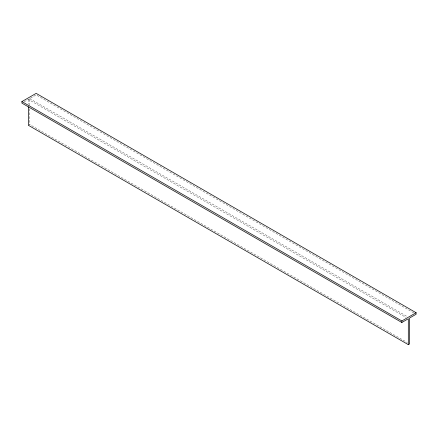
<?xml version="1.0" encoding="UTF-8"?>
<svg xmlns="http://www.w3.org/2000/svg" width="438" height="438" viewBox="0 0 438 438"><rect width="100%" height="100%" fill="white"/><g stroke="black" fill="none" stroke-linecap="round" stroke-linejoin="round"><path stroke-width="0.33" stroke-dasharray="2.19 1.64" d="M24.249 101.764L28.36 99.393L405.944 317.386M29.691 105.438L29.691 98.627L36.146 94.893L413.735 312.891M28.36 125.279L29.691 124.507L407.274 342.505M29.691 98.627L407.274 316.619M29.691 108.843L29.691 124.507M28.36 99.393L28.36 104.162"/><path stroke-width="0.66" d="M408.309 344.64L408.309 318.755L401.854 322.483L21.9 103.122L21.9 101.583L36.146 93.36L416.1 312.721L416.1 314.26L409.639 317.988L409.639 343.874L408.309 344.64L28.36 125.279L28.36 106.883M21.9 101.583L401.854 320.95L416.1 312.721M401.854 320.95L401.854 322.483"/></g></svg>
